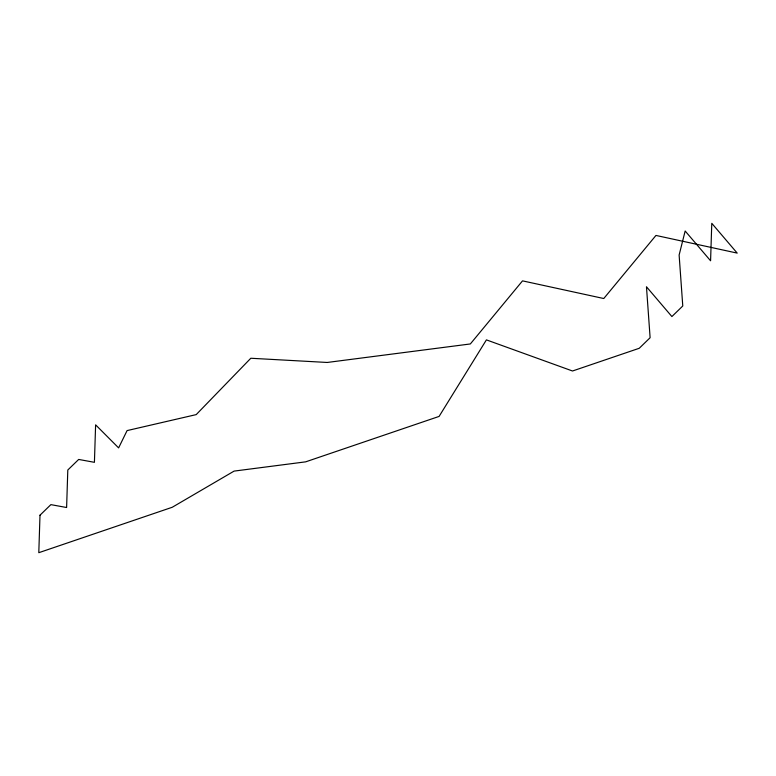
<?xml version="1.0" encoding="UTF-8"?>
<svg xmlns="http://www.w3.org/2000/svg" width="776" height="776" viewBox="0 0 776 776"><rect width="100%" height="100%" fill="white"/><g stroke="black" fill="none" stroke-linecap="round" stroke-linejoin="round"><path stroke-width="1.16" d="M39.993 515.206L38.8 552.696L172.233 507.271L234.1 471.1L305.657 461.846L439.09 416.421L486.416 339.878L572.513 370.996L639.23 348.288L650.113 337.715L646.466 286.761L671.89 316.56L682.773 305.986L679.126 255.032L685.159 230.996L710.583 260.794L711.776 223.304L737.2 253.102L655.953 235.438L603.767 298.527L522.52 280.863L470.343 343.952L327.22 362.46L250.813 358.25L196.212 414.607L127.08 430.593L118.612 447.897L95.613 424.831L94.42 462.321L78.686 459.44L67.803 470.014L66.61 507.514L50.877 504.633L39.993 515.206"/></g></svg>
